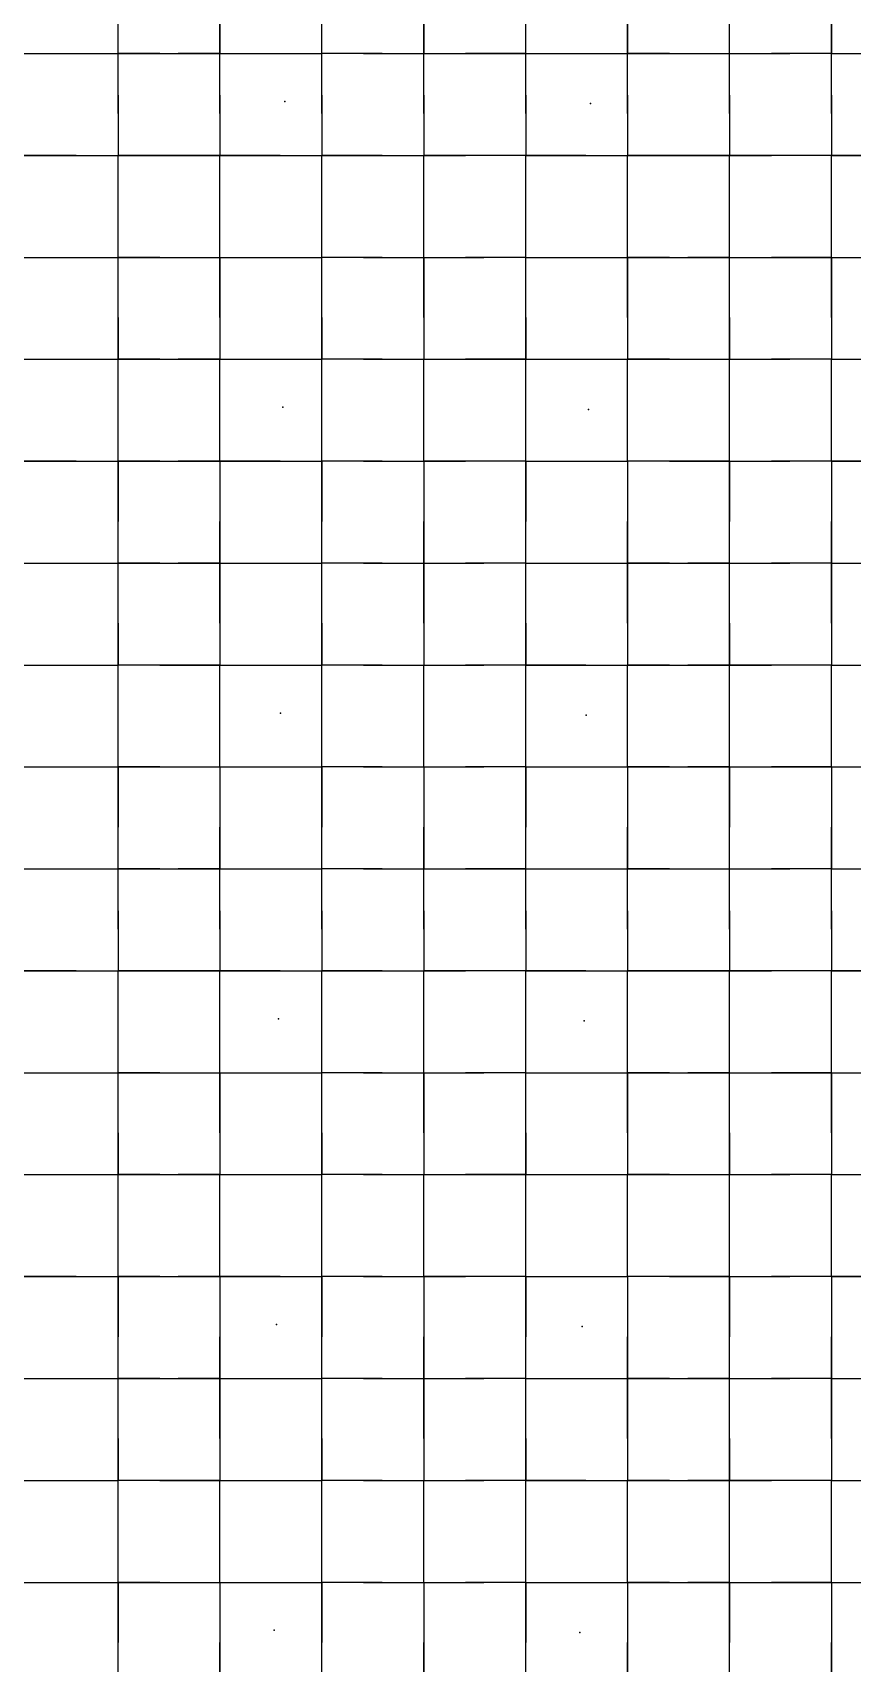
# Model space of a CAD drawing. Header units: metres. Extents: x 0 to 438, y -24 to 612.
# Drawn here: x 73.5 to 145.8, y 109.8 to 253.8 of the extents above; entities that cross this region are included whole.
import ezdxf

# ---------------------------------------------------------------- set-up
doc = ezdxf.new("R2010")
doc.units = ezdxf.units.M
doc.layers.add('LAYER_01_CUT', color=7, linetype='Continuous')
doc.layers.add('LAYER_04_GRID', color=7, linetype='Continuous')

msp = doc.modelspace()

# ---------------------------------------------------------------- linework, layer by layer
at = {"layer": 'LAYER_01_CUT'}
for points in [[(77.31, 252), (81, 252), (81, 257.31), (81, 261), (81, 266.31)], [(95.31, 252), (99, 252), (99, 257.31), (99, 261), (99, 266.31)], [(113.31, 252), (117, 252), (117, 257.31), (117, 261), (117, 266.31)], [(131.31, 252), (135, 252), (135, 257.31), (135, 261), (135, 266.31)], [(90, 257.31), (90, 252), (90, 255.69)], [(108, 257.31), (108, 252), (108, 255.69)], [(126, 257.31), (126, 252), (126, 255.69)], [(144, 257.31), (144, 252), (144, 255.69)], [(81, 252), (81, 255.69)], [(99, 252), (99, 255.69)], [(117, 252), (117, 255.69)], [(135, 252), (135, 255.69)], [(72, 252), (77.31, 252)], [(72, 252), (75.69, 252)], [(75.69, 252), (81, 252)], [(84.69, 252), (81, 252)], [(81, 248.31), (81, 252)], [(81, 246.69), (81, 252)], [(81, 252), (86.31, 252)], [(84.69, 252), (90, 252)], [(90, 252), (86.31, 252)], [(90, 248.31), (90, 252)], [(90, 246.69), (90, 252)], [(90, 252), (95.31, 252)], [(90, 252), (93.69, 252)], [(93.69, 252), (99, 252)], [(104.31, 252), (99, 252)], [(102.69, 252), (99, 252)], [(99, 248.31), (99, 252)], [(99, 246.69), (99, 252)], [(102.69, 252), (108, 252)], [(104.31, 252), (108, 252)], [(108, 248.31), (108, 252)], [(108, 246.69), (108, 252)], [(108, 252), (113.31, 252)], [(108, 252), (111.69, 252)], [(117, 252), (111.69, 252)], [(117, 248.31), (117, 252)], [(117, 246.69), (117, 252)], [(117, 252), (122.31, 252)], [(117, 252), (120.69, 252)], [(120.69, 252), (126, 252)], [(122.31, 252), (126, 252)], [(129.69, 252), (126, 252)], [(126, 248.31), (126, 252)], [(126, 246.69), (126, 252)], [(126, 252), (131.31, 252)], [(129.69, 252), (135, 252)], [(135, 248.31), (135, 252)], [(135, 246.69), (135, 252)], [(135, 252), (140.31, 252)], [(135, 252), (138.69, 252)], [(144, 252), (138.69, 252)], [(144, 252), (140.31, 252)], [(144, 248.31), (144, 252)], [(144, 246.69), (144, 252)], [(144, 252), (149.31, 252)], [(144, 252), (147.69, 252)], [(81, 248.31), (81, 243)], [(90, 248.31), (90, 243)], [(99, 248.31), (99, 243)], [(108, 248.31), (108, 243)], [(117, 248.31), (117, 243)], [(126, 248.31), (126, 243)], [(135, 248.31), (135, 243)], [(144, 248.31), (144, 243)], [(81, 246.69), (81, 243)], [(90, 246.69), (90, 243)], [(99, 246.69), (99, 243)], [(108, 246.69), (108, 243)], [(117, 246.69), (117, 243)], [(126, 246.69), (126, 243)], [(135, 246.69), (135, 243)], [(144, 246.69), (144, 243)], [(77.31, 243), (72, 243), (75.69, 243)], [(75.69, 243), (81, 243)], [(77.31, 243), (81, 243)], [(86.31, 243), (81, 243), (84.69, 243)], [(81, 239.31), (81, 243)], [(81, 237.69), (81, 243)], [(84.69, 243), (90, 243)], [(90, 243), (86.31, 243)], [(95.31, 243), (90, 243), (93.69, 243)], [(90, 239.31), (90, 243)], [(90, 237.69), (90, 243)], [(93.69, 243), (99, 243)], [(95.31, 243), (99, 243)], [(104.31, 243), (99, 243), (102.69, 243)], [(99, 239.31), (99, 243)], [(99, 237.69), (99, 243)], [(102.69, 243), (108, 243)], [(104.31, 243), (108, 243)], [(113.31, 243), (108, 243), (111.69, 243)], [(108, 239.31), (108, 243)], [(108, 237.69), (108, 243)], [(117, 243), (111.69, 243)], [(117, 243), (113.31, 243)], [(122.31, 243), (117, 243), (120.69, 243)], [(117, 239.31), (117, 243)], [(117, 237.69), (117, 243)], [(120.69, 243), (126, 243)], [(122.31, 243), (126, 243)], [(131.31, 243), (126, 243), (129.69, 243)], [(126, 239.31), (126, 243)], [(126, 237.69), (126, 243)], [(129.69, 243), (135, 243)], [(135, 243), (131.31, 243)], [(140.31, 243), (135, 243), (138.69, 243)], [(135, 239.31), (135, 243)], [(135, 237.69), (135, 243)], [(144, 243), (138.69, 243)], [(144, 243), (140.31, 243)], [(149.31, 243), (144, 243), (147.69, 243)], [(144, 239.31), (144, 243)], [(144, 237.69), (144, 243)], [(72, 230.31), (72, 225), (77.31, 225), (81, 225), (81, 230.31), (81, 234), (81, 239.31)], [(86.31, 234), (90, 234), (90, 239.31)], [(90, 230.31), (90, 225), (95.31, 225), (99, 225), (99, 230.31), (99, 234), (99, 239.31)], [(104.31, 234), (108, 234), (108, 239.31)], [(108, 230.31), (108, 225), (113.31, 225), (117, 225), (117, 230.31), (117, 234), (117, 239.31)], [(122.31, 234), (126, 234), (126, 239.31)], [(126, 230.31), (126, 225), (131.31, 225), (135, 225), (135, 230.31), (135, 234), (135, 239.31)], [(140.31, 234), (144, 234), (144, 239.31)], [(144, 230.31), (144, 225), (149.31, 225), (153, 225), (153, 230.31), (153, 234), (153, 239.31)], [(81, 234), (81, 237.69)], [(90, 234), (90, 237.69)], [(99, 234), (99, 237.69)], [(108, 234), (108, 237.69)], [(117, 234), (117, 237.69)], [(126, 234), (126, 237.69)], [(135, 234), (135, 237.69)], [(144, 234), (144, 237.69)], [(72, 234), (77.31, 234)], [(72, 234), (75.69, 234)], [(75.69, 234), (81, 234)], [(77.31, 234), (81, 234)], [(84.69, 234), (81, 234)], [(81, 228.69), (81, 234)], [(81, 234), (86.31, 234)], [(84.69, 234), (90, 234)], [(90, 228.69), (90, 234)], [(90, 234), (90, 230.31)], [(90, 234), (95.31, 234)], [(90, 234), (93.69, 234)], [(93.69, 234), (99, 234)], [(95.31, 234), (99, 234)], [(104.31, 234), (99, 234)], [(102.69, 234), (99, 234)], [(99, 228.69), (99, 234)], [(102.69, 234), (108, 234)], [(108, 228.69), (108, 234)], [(108, 234), (108, 230.31)], [(108, 234), (113.31, 234)], [(108, 234), (111.69, 234)], [(117, 234), (111.69, 234)], [(117, 234), (113.31, 234)], [(117, 228.69), (117, 234)], [(117, 234), (122.31, 234)], [(117, 234), (120.69, 234)], [(120.69, 234), (126, 234)], [(129.69, 234), (126, 234)], [(126, 228.69), (126, 234)], [(126, 234), (126, 230.31)], [(126, 234), (131.31, 234)], [(129.69, 234), (135, 234)], [(135, 234), (131.31, 234)], [(135, 228.69), (135, 234)], [(135, 234), (140.31, 234)], [(135, 234), (138.69, 234)], [(144, 234), (138.69, 234)], [(144, 228.69), (144, 234)], [(144, 234), (144, 230.31)], [(144, 234), (149.31, 234)], [(144, 234), (147.69, 234)], [(81, 228.69), (81, 225)], [(90, 228.69), (90, 225)], [(99, 228.69), (99, 225)], [(108, 228.69), (108, 225)], [(117, 228.69), (117, 225)], [(126, 228.69), (126, 225)], [(135, 228.69), (135, 225)], [(144, 228.69), (144, 225)], [(72, 225), (75.69, 225)], [(75.69, 225), (81, 225)], [(84.69, 225), (81, 225)], [(81, 221.31), (81, 225)], [(81, 219.69), (81, 225)], [(81, 225), (86.31, 225)], [(84.69, 225), (90, 225)], [(90, 225), (86.31, 225)], [(90, 221.31), (90, 225)], [(90, 219.69), (90, 225)], [(90, 225), (93.69, 225)], [(93.69, 225), (99, 225)], [(104.31, 225), (99, 225)], [(102.69, 225), (99, 225)], [(99, 221.31), (99, 225)], [(99, 219.69), (99, 225)], [(102.69, 225), (108, 225)], [(104.31, 225), (108, 225)], [(108, 221.31), (108, 225)], [(108, 219.69), (108, 225)], [(108, 225), (111.69, 225)], [(117, 225), (111.69, 225)], [(117, 221.31), (117, 225)], [(117, 219.69), (117, 225)], [(117, 225), (122.31, 225)], [(117, 225), (120.69, 225)], [(120.69, 225), (126, 225)], [(122.31, 225), (126, 225)], [(129.69, 225), (126, 225)], [(126, 221.31), (126, 225)], [(126, 219.69), (126, 225)], [(129.69, 225), (135, 225)], [(135, 221.31), (135, 225)], [(135, 219.69), (135, 225)], [(135, 225), (140.31, 225)], [(135, 225), (138.69, 225)], [(144, 225), (138.69, 225)], [(144, 225), (140.31, 225)], [(144, 221.31), (144, 225)], [(144, 219.69), (144, 225)], [(144, 225), (147.69, 225)], [(77.31, 216), (72, 216), (72, 221.31)], [(86.31, 198), (81, 198), (81, 203.31), (81, 207), (81, 212.31), (81, 216), (81, 221.31)], [(95.31, 216), (90, 216), (90, 221.31)], [(104.31, 198), (99, 198), (99, 203.31), (99, 207), (99, 212.31), (99, 216), (99, 221.31)], [(113.31, 216), (108, 216), (108, 221.31)], [(122.31, 198), (117, 198), (117, 203.31), (117, 207), (117, 212.31), (117, 216), (117, 221.31)], [(131.31, 216), (126, 216), (126, 221.31)], [(140.31, 198), (135, 198), (135, 203.31), (135, 207), (135, 212.31), (135, 216), (135, 221.31)], [(149.31, 216), (144, 216), (144, 221.31)], [(81, 216), (81, 219.69)], [(90, 216), (90, 219.69)], [(99, 216), (99, 219.69)], [(108, 216), (108, 219.69)], [(117, 216), (117, 219.69)], [(126, 216), (126, 219.69)], [(135, 216), (135, 219.69)], [(144, 216), (144, 219.69)], [(72, 216), (75.69, 216)], [(75.69, 216), (81, 216)], [(77.31, 216), (81, 216)], [(84.69, 216), (81, 216)], [(81, 216), (81, 210.69)], [(81, 216), (86.31, 216)], [(84.69, 216), (90, 216)], [(90, 216), (86.31, 216)], [(90, 216), (90, 212.31)], [(90, 216), (90, 210.69)], [(90, 216), (93.69, 216)], [(93.69, 216), (99, 216)], [(95.31, 216), (99, 216)], [(104.31, 216), (99, 216)], [(102.69, 216), (99, 216)], [(99, 216), (99, 210.69)], [(102.69, 216), (108, 216)], [(104.31, 216), (108, 216)], [(108, 216), (108, 212.31)], [(108, 216), (108, 210.69)], [(108, 216), (111.69, 216)], [(117, 216), (111.69, 216)], [(117, 216), (113.31, 216)], [(117, 216), (117, 210.69)], [(117, 216), (122.31, 216)], [(117, 216), (120.69, 216)], [(120.69, 216), (126, 216)], [(122.31, 216), (126, 216)], [(129.69, 216), (126, 216)], [(126, 216), (126, 212.31)], [(126, 216), (126, 210.69)], [(129.69, 216), (135, 216)], [(135, 216), (131.31, 216)], [(135, 216), (135, 210.69)], [(135, 216), (140.31, 216)], [(135, 216), (138.69, 216)], [(144, 216), (138.69, 216)], [(144, 216), (140.31, 216)], [(144, 216), (144, 212.31)], [(144, 216), (144, 210.69)], [(144, 216), (147.69, 216)], [(90, 212.31), (90, 207), (90, 210.69)], [(108, 212.31), (108, 207), (108, 210.69)], [(126, 212.31), (126, 207), (126, 210.69)], [(144, 212.31), (144, 207), (144, 210.69)], [(81, 207), (81, 210.69)], [(99, 207), (99, 210.69)], [(117, 207), (117, 210.69)], [(135, 207), (135, 210.69)], [(72, 207), (77.31, 207)], [(72, 207), (75.69, 207)], [(75.69, 207), (81, 207)], [(77.31, 207), (81, 207)], [(84.69, 207), (81, 207)], [(81, 201.69), (81, 207)], [(81, 207), (86.31, 207)], [(84.69, 207), (90, 207)], [(90, 207), (86.31, 207)], [(90, 201.69), (90, 207)], [(90, 207), (90, 203.31)], [(90, 207), (95.31, 207)], [(90, 207), (93.69, 207)], [(93.69, 207), (99, 207)], [(95.31, 207), (99, 207)], [(104.31, 207), (99, 207)], [(102.69, 207), (99, 207)], [(99, 201.69), (99, 207)], [(102.69, 207), (108, 207)], [(104.31, 207), (108, 207)], [(108, 201.69), (108, 207)], [(108, 207), (108, 203.31)], [(108, 207), (113.31, 207)], [(108, 207), (111.69, 207)], [(117, 207), (111.69, 207)], [(117, 207), (113.31, 207)], [(117, 201.69), (117, 207)], [(117, 207), (122.31, 207)], [(117, 207), (120.69, 207)], [(120.69, 207), (126, 207)], [(122.31, 207), (126, 207)], [(129.69, 207), (126, 207)], [(126, 201.69), (126, 207)], [(126, 207), (126, 203.31)], [(126, 207), (131.31, 207)], [(129.69, 207), (135, 207)], [(135, 207), (131.31, 207)], [(135, 201.69), (135, 207)], [(135, 207), (140.31, 207)], [(135, 207), (138.69, 207)], [(144, 207), (138.69, 207)], [(144, 207), (140.31, 207)], [(144, 201.69), (144, 207)], [(144, 207), (144, 203.31)], [(144, 207), (149.31, 207)], [(144, 207), (147.69, 207)], [(72, 203.31), (72, 198), (77.31, 198)], [(90, 203.31), (90, 198), (95.31, 198)], [(108, 203.31), (108, 198), (113.31, 198)], [(126, 203.31), (126, 198), (131.31, 198)], [(144, 203.31), (144, 198), (149.31, 198)], [(81, 201.69), (81, 198)], [(90, 201.69), (90, 198)], [(99, 201.69), (99, 198)], [(108, 201.69), (108, 198)], [(117, 201.69), (117, 198)], [(126, 201.69), (126, 198)], [(135, 201.69), (135, 198)], [(144, 201.69), (144, 198)], [(72, 198), (75.69, 198)], [(75.69, 198), (81, 198)], [(77.31, 198), (81, 198)], [(84.69, 198), (81, 198)], [(81, 194.31), (81, 198)], [(81, 192.69), (81, 198)], [(84.69, 198), (90, 198)], [(90, 198), (86.31, 198)], [(90, 194.31), (90, 198)], [(90, 192.69), (90, 198)], [(90, 198), (93.69, 198)], [(93.69, 198), (99, 198)], [(95.31, 198), (99, 198)], [(102.69, 198), (99, 198)], [(99, 194.31), (99, 198)], [(99, 192.69), (99, 198)], [(102.69, 198), (108, 198)], [(104.31, 198), (108, 198)], [(108, 194.31), (108, 198)], [(108, 192.69), (108, 198)], [(108, 198), (111.69, 198)], [(117, 198), (111.69, 198)], [(117, 198), (113.31, 198)], [(117, 194.31), (117, 198)], [(117, 192.69), (117, 198)], [(117, 198), (120.69, 198)], [(120.69, 198), (126, 198)], [(122.31, 198), (126, 198)], [(129.69, 198), (126, 198)], [(126, 194.31), (126, 198)], [(126, 192.69), (126, 198)], [(129.69, 198), (135, 198)], [(135, 198), (131.31, 198)], [(135, 194.31), (135, 198)], [(135, 192.69), (135, 198)], [(135, 198), (138.69, 198)], [(144, 198), (138.69, 198)], [(144, 198), (140.31, 198)], [(144, 194.31), (144, 198)], [(144, 192.69), (144, 198)], [(144, 198), (147.69, 198)], [(77.31, 180), (81, 180), (81, 185.31), (81, 189), (81, 194.31)], [(86.31, 189), (90, 189), (90, 194.31)], [(95.31, 180), (99, 180), (99, 185.31), (99, 189), (99, 194.31)], [(104.31, 189), (108, 189), (108, 194.31)], [(113.31, 180), (117, 180), (117, 185.31), (117, 189), (117, 194.31)], [(122.31, 189), (126, 189), (126, 194.31)], [(131.31, 180), (135, 180), (135, 185.31), (135, 189), (135, 194.31)], [(140.31, 189), (144, 189), (144, 194.31)], [(81, 189), (81, 192.69)], [(90, 189), (90, 192.69)], [(99, 189), (99, 192.69)], [(108, 189), (108, 192.69)], [(117, 189), (117, 192.69)], [(126, 189), (126, 192.69)], [(135, 189), (135, 192.69)], [(144, 189), (144, 192.69)], [(72, 189), (77.31, 189)], [(72, 189), (75.69, 189)], [(75.69, 189), (81, 189)], [(77.31, 189), (81, 189)], [(84.69, 189), (81, 189)], [(81, 189), (81, 183.69)], [(81, 189), (86.31, 189)], [(84.69, 189), (90, 189)], [(90, 189), (90, 185.31)], [(90, 189), (90, 183.69)], [(90, 189), (95.31, 189)], [(90, 189), (93.69, 189)], [(93.69, 189), (99, 189)], [(95.31, 189), (99, 189)], [(104.31, 189), (99, 189)], [(102.69, 189), (99, 189)], [(99, 189), (99, 183.69)], [(102.69, 189), (108, 189)], [(108, 189), (108, 185.31)], [(108, 189), (108, 183.69)], [(108, 189), (113.31, 189)], [(108, 189), (111.69, 189)], [(117, 189), (111.69, 189)], [(117, 189), (113.31, 189)], [(117, 189), (117, 183.69)], [(117, 189), (122.31, 189)], [(117, 189), (120.69, 189)], [(120.69, 189), (126, 189)], [(129.69, 189), (126, 189)], [(126, 189), (126, 185.31)], [(126, 189), (126, 183.69)], [(126, 189), (131.31, 189)], [(129.69, 189), (135, 189)], [(135, 189), (131.31, 189)], [(135, 189), (135, 183.69)], [(135, 189), (140.31, 189)], [(135, 189), (138.69, 189)], [(144, 189), (138.69, 189)], [(144, 189), (144, 185.31)], [(144, 189), (144, 183.69)], [(144, 189), (149.31, 189)], [(144, 189), (147.69, 189)], [(90, 185.31), (90, 180), (90, 183.69)], [(108, 185.31), (108, 180), (108, 183.69)], [(126, 185.31), (126, 180), (126, 183.69)], [(144, 185.31), (144, 180), (144, 183.69)], [(81, 180), (81, 183.69)], [(99, 180), (99, 183.69)], [(117, 180), (117, 183.69)], [(135, 180), (135, 183.69)], [(72, 180), (77.31, 180)], [(72, 180), (75.69, 180)], [(75.69, 180), (81, 180)], [(84.69, 180), (81, 180)], [(81, 176.31), (81, 180)], [(81, 174.69), (81, 180)], [(81, 180), (86.31, 180)], [(84.69, 180), (90, 180)], [(90, 180), (86.31, 180)], [(90, 176.31), (90, 180)], [(90, 174.69), (90, 180)], [(90, 180), (95.31, 180)], [(90, 180), (93.69, 180)], [(93.69, 180), (99, 180)], [(104.31, 180), (99, 180)], [(102.69, 180), (99, 180)], [(99, 176.31), (99, 180)], [(99, 174.69), (99, 180)], [(102.69, 180), (108, 180)], [(104.31, 180), (108, 180)], [(108, 176.31), (108, 180)], [(108, 174.69), (108, 180)], [(108, 180), (113.31, 180)], [(108, 180), (111.69, 180)], [(117, 180), (111.69, 180)], [(117, 176.31), (117, 180)], [(117, 174.69), (117, 180)], [(117, 180), (122.31, 180)], [(117, 180), (120.69, 180)], [(120.69, 180), (126, 180)], [(122.31, 180), (126, 180)], [(129.69, 180), (126, 180)], [(126, 176.31), (126, 180)], [(126, 174.69), (126, 180)], [(126, 180), (131.31, 180)], [(129.69, 180), (135, 180)], [(135, 176.31), (135, 180)], [(135, 174.69), (135, 180)], [(135, 180), (140.31, 180)], [(135, 180), (138.69, 180)], [(144, 180), (138.69, 180)], [(144, 180), (140.31, 180)], [(144, 176.31), (144, 180)], [(144, 174.69), (144, 180)], [(144, 180), (149.31, 180)], [(144, 180), (147.69, 180)], [(81, 176.31), (81, 171)], [(90, 176.31), (90, 171)], [(99, 176.31), (99, 171)], [(108, 176.31), (108, 171)], [(117, 176.31), (117, 171)], [(126, 176.31), (126, 171)], [(135, 176.31), (135, 171)], [(144, 176.31), (144, 171)], [(81, 174.69), (81, 171)], [(90, 174.69), (90, 171)], [(99, 174.69), (99, 171)], [(108, 174.69), (108, 171)], [(117, 174.69), (117, 171)], [(126, 174.69), (126, 171)], [(135, 174.69), (135, 171)], [(144, 174.69), (144, 171)], [(77.31, 171), (72, 171), (75.69, 171)], [(75.69, 171), (81, 171)], [(77.31, 171), (81, 171)], [(86.31, 171), (81, 171), (84.69, 171)], [(81, 167.31), (81, 171)], [(81, 165.69), (81, 171)], [(84.69, 171), (90, 171)], [(90, 171), (86.31, 171)], [(95.31, 171), (90, 171), (93.69, 171)], [(90, 167.31), (90, 171)], [(90, 165.69), (90, 171)], [(93.69, 171), (99, 171)], [(95.31, 171), (99, 171)], [(104.31, 171), (99, 171), (102.69, 171)], [(99, 167.31), (99, 171)], [(99, 165.69), (99, 171)], [(102.69, 171), (108, 171)], [(104.31, 171), (108, 171)], [(113.31, 171), (108, 171), (111.69, 171)], [(108, 167.31), (108, 171)], [(108, 165.69), (108, 171)], [(117, 171), (111.69, 171)], [(117, 171), (113.31, 171)], [(122.31, 171), (117, 171), (120.69, 171)], [(117, 167.31), (117, 171)], [(117, 165.69), (117, 171)], [(120.69, 171), (126, 171)], [(122.31, 171), (126, 171)], [(131.31, 171), (126, 171), (129.69, 171)], [(126, 167.31), (126, 171)], [(126, 165.69), (126, 171)], [(129.69, 171), (135, 171)], [(135, 171), (131.31, 171)], [(140.31, 171), (135, 171), (138.69, 171)], [(135, 167.31), (135, 171)], [(135, 165.69), (135, 171)], [(144, 171), (138.69, 171)], [(144, 171), (140.31, 171)], [(149.31, 171), (144, 171), (147.69, 171)], [(144, 167.31), (144, 171)], [(144, 165.69), (144, 171)], [(72, 158.31), (72, 153), (77.31, 153), (81, 153), (81, 158.31), (81, 162), (81, 167.31)], [(86.31, 162), (90, 162), (90, 167.31)], [(90, 158.31), (90, 153), (95.31, 153), (99, 153), (99, 158.31), (99, 162), (99, 167.31)], [(104.31, 162), (108, 162), (108, 167.31)], [(108, 158.31), (108, 153), (113.31, 153), (117, 153), (117, 158.31), (117, 162), (117, 167.31)], [(122.31, 162), (126, 162), (126, 167.31)], [(126, 158.31), (126, 153), (131.31, 153), (135, 153), (135, 158.31), (135, 162), (135, 167.31)], [(140.31, 162), (144, 162), (144, 167.31)], [(144, 158.31), (144, 153), (149.31, 153), (153, 153), (153, 158.31), (153, 162), (153, 167.31)], [(81, 162), (81, 165.69)], [(90, 162), (90, 165.69)], [(99, 162), (99, 165.69)], [(108, 162), (108, 165.69)], [(117, 162), (117, 165.69)], [(126, 162), (126, 165.69)], [(135, 162), (135, 165.69)], [(144, 162), (144, 165.69)], [(72, 162), (77.31, 162)], [(72, 162), (75.69, 162)], [(75.69, 162), (81, 162)], [(77.31, 162), (81, 162)], [(84.69, 162), (81, 162)], [(81, 156.69), (81, 162)], [(81, 162), (86.31, 162)], [(84.69, 162), (90, 162)], [(90, 156.69), (90, 162)], [(90, 162), (90, 158.31)], [(90, 162), (95.31, 162)], [(90, 162), (93.69, 162)], [(93.69, 162), (99, 162)], [(95.31, 162), (99, 162)], [(104.31, 162), (99, 162)], [(102.69, 162), (99, 162)], [(99, 156.69), (99, 162)], [(102.69, 162), (108, 162)], [(108, 156.69), (108, 162)], [(108, 162), (108, 158.31)], [(108, 162), (113.31, 162)], [(108, 162), (111.69, 162)], [(117, 162), (111.69, 162)], [(117, 162), (113.31, 162)], [(117, 156.69), (117, 162)], [(117, 162), (122.31, 162)], [(117, 162), (120.69, 162)], [(120.69, 162), (126, 162)], [(129.69, 162), (126, 162)], [(126, 156.69), (126, 162)], [(126, 162), (126, 158.31)], [(126, 162), (131.31, 162)], [(129.69, 162), (135, 162)], [(135, 162), (131.31, 162)], [(135, 156.69), (135, 162)], [(135, 162), (140.31, 162)], [(135, 162), (138.69, 162)], [(144, 162), (138.69, 162)], [(144, 156.69), (144, 162)], [(144, 162), (144, 158.31)], [(144, 162), (149.31, 162)], [(144, 162), (147.69, 162)], [(81, 156.69), (81, 153)], [(90, 156.69), (90, 153)], [(99, 156.69), (99, 153)], [(108, 156.69), (108, 153)], [(117, 156.69), (117, 153)], [(126, 156.69), (126, 153)], [(135, 156.69), (135, 153)], [(144, 156.69), (144, 153)], [(72, 153), (75.69, 153)], [(75.69, 153), (81, 153)], [(84.69, 153), (81, 153)], [(81, 149.31), (81, 153)], [(81, 147.69), (81, 153)], [(81, 153), (86.31, 153)], [(84.69, 153), (90, 153)], [(90, 153), (86.31, 153)], [(90, 149.31), (90, 153)], [(90, 147.69), (90, 153)], [(90, 153), (93.69, 153)], [(93.69, 153), (99, 153)], [(104.31, 153), (99, 153)], [(102.69, 153), (99, 153)], [(99, 149.31), (99, 153)], [(99, 147.69), (99, 153)], [(102.69, 153), (108, 153)], [(104.31, 153), (108, 153)], [(108, 149.31), (108, 153)], [(108, 147.69), (108, 153)], [(108, 153), (111.69, 153)], [(117, 153), (111.69, 153)], [(117, 149.31), (117, 153)], [(117, 147.69), (117, 153)], [(117, 153), (122.31, 153)], [(117, 153), (120.69, 153)], [(120.69, 153), (126, 153)], [(122.31, 153), (126, 153)], [(129.69, 153), (126, 153)], [(126, 149.31), (126, 153)], [(126, 147.69), (126, 153)], [(129.69, 153), (135, 153)], [(135, 149.31), (135, 153)], [(135, 147.69), (135, 153)], [(135, 153), (140.31, 153)], [(135, 153), (138.69, 153)], [(144, 153), (138.69, 153)], [(144, 153), (140.31, 153)], [(144, 149.31), (144, 153)], [(144, 147.69), (144, 153)], [(144, 153), (147.69, 153)], [(77.31, 144), (72, 144), (72, 149.31)], [(86.31, 126), (81, 126), (81, 131.31), (81, 135), (81, 140.31), (81, 144), (81, 149.31)], [(95.31, 144), (90, 144), (90, 149.31)], [(104.31, 126), (99, 126), (99, 131.31), (99, 135), (99, 140.31), (99, 144), (99, 149.31)], [(113.31, 144), (108, 144), (108, 149.31)], [(122.31, 126), (117, 126), (117, 131.31), (117, 135), (117, 140.31), (117, 144), (117, 149.31)], [(131.31, 144), (126, 144), (126, 149.31)], [(140.31, 126), (135, 126), (135, 131.31), (135, 135), (135, 140.31), (135, 144), (135, 149.31)], [(149.31, 144), (144, 144), (144, 149.31)], [(81, 144), (81, 147.69)], [(90, 144), (90, 147.69)], [(99, 144), (99, 147.69)], [(108, 144), (108, 147.69)], [(117, 144), (117, 147.69)], [(126, 144), (126, 147.69)], [(135, 144), (135, 147.69)], [(144, 144), (144, 147.69)], [(72, 144), (75.69, 144)], [(75.69, 144), (81, 144)], [(77.31, 144), (81, 144)], [(84.69, 144), (81, 144)], [(81, 144), (81, 138.69)], [(81, 144), (86.31, 144)], [(84.69, 144), (90, 144)], [(90, 144), (86.31, 144)], [(90, 144), (90, 140.31)], [(90, 144), (90, 138.69)], [(90, 144), (93.69, 144)], [(93.69, 144), (99, 144)], [(95.31, 144), (99, 144)], [(104.31, 144), (99, 144)], [(102.69, 144), (99, 144)], [(99, 144), (99, 138.69)], [(102.69, 144), (108, 144)], [(104.31, 144), (108, 144)], [(108, 144), (108, 140.31)], [(108, 144), (108, 138.69)], [(108, 144), (111.69, 144)], [(117, 144), (111.69, 144)], [(117, 144), (113.31, 144)], [(117, 144), (117, 138.69)], [(117, 144), (122.31, 144)], [(117, 144), (120.69, 144)], [(120.69, 144), (126, 144)], [(122.31, 144), (126, 144)], [(129.69, 144), (126, 144)], [(126, 144), (126, 140.31)], [(126, 144), (126, 138.69)], [(129.69, 144), (135, 144)], [(135, 144), (131.31, 144)], [(135, 144), (135, 138.69)], [(135, 144), (140.31, 144)], [(135, 144), (138.69, 144)], [(144, 144), (138.69, 144)], [(144, 144), (140.31, 144)], [(144, 144), (144, 140.31)], [(144, 144), (144, 138.69)], [(144, 144), (147.69, 144)], [(90, 140.31), (90, 135), (90, 138.69)], [(108, 140.31), (108, 135), (108, 138.69)], [(126, 140.31), (126, 135), (126, 138.69)], [(144, 140.31), (144, 135), (144, 138.69)], [(81, 135), (81, 138.69)], [(99, 135), (99, 138.69)], [(117, 135), (117, 138.69)], [(135, 135), (135, 138.69)], [(72, 135), (77.31, 135)], [(72, 135), (75.69, 135)], [(75.69, 135), (81, 135)], [(77.31, 135), (81, 135)], [(84.69, 135), (81, 135)], [(81, 129.69), (81, 135)], [(81, 135), (86.31, 135)], [(84.69, 135), (90, 135)], [(90, 135), (86.31, 135)], [(90, 129.69), (90, 135)], [(90, 135), (90, 131.31)], [(90, 135), (95.31, 135)], [(90, 135), (93.69, 135)], [(93.69, 135), (99, 135)], [(95.31, 135), (99, 135)], [(104.31, 135), (99, 135)], [(102.69, 135), (99, 135)], [(99, 129.69), (99, 135)], [(102.69, 135), (108, 135)], [(104.31, 135), (108, 135)], [(108, 129.69), (108, 135)], [(108, 135), (108, 131.31)], [(108, 135), (113.31, 135)], [(108, 135), (111.69, 135)], [(117, 135), (111.69, 135)], [(117, 135), (113.31, 135)], [(117, 129.69), (117, 135)], [(117, 135), (122.31, 135)], [(117, 135), (120.69, 135)], [(120.69, 135), (126, 135)], [(122.31, 135), (126, 135)], [(129.69, 135), (126, 135)], [(126, 129.69), (126, 135)], [(126, 135), (126, 131.31)], [(126, 135), (131.31, 135)], [(129.69, 135), (135, 135)], [(135, 135), (131.31, 135)], [(135, 129.69), (135, 135)], [(135, 135), (140.31, 135)], [(135, 135), (138.69, 135)], [(144, 135), (138.69, 135)], [(144, 135), (140.31, 135)], [(144, 129.69), (144, 135)], [(144, 135), (144, 131.31)], [(144, 135), (149.31, 135)], [(144, 135), (147.69, 135)], [(72, 131.31), (72, 126), (77.31, 126)], [(90, 131.31), (90, 126), (95.31, 126)], [(108, 131.31), (108, 126), (113.31, 126)], [(126, 131.31), (126, 126), (131.31, 126)], [(144, 131.31), (144, 126), (149.31, 126)], [(81, 129.69), (81, 126)], [(90, 129.69), (90, 126)], [(99, 129.69), (99, 126)], [(108, 129.69), (108, 126)], [(117, 129.69), (117, 126)], [(126, 129.69), (126, 126)], [(135, 129.69), (135, 126)], [(144, 129.69), (144, 126)], [(72, 126), (75.69, 126)], [(75.69, 126), (81, 126)], [(77.31, 126), (81, 126)], [(84.69, 126), (81, 126)], [(81, 122.31), (81, 126)], [(81, 120.69), (81, 126)], [(84.69, 126), (90, 126)], [(90, 126), (86.31, 126)], [(90, 122.31), (90, 126)], [(90, 120.69), (90, 126)], [(90, 126), (93.69, 126)], [(93.69, 126), (99, 126)], [(95.31, 126), (99, 126)], [(102.69, 126), (99, 126)], [(99, 122.31), (99, 126)], [(99, 120.69), (99, 126)], [(102.69, 126), (108, 126)], [(104.31, 126), (108, 126)], [(108, 122.31), (108, 126)], [(108, 120.69), (108, 126)], [(108, 126), (111.69, 126)], [(117, 126), (111.69, 126)], [(117, 126), (113.31, 126)], [(117, 122.31), (117, 126)], [(117, 120.69), (117, 126)], [(117, 126), (120.69, 126)], [(120.69, 126), (126, 126)], [(122.31, 126), (126, 126)], [(129.69, 126), (126, 126)], [(126, 122.31), (126, 126)], [(126, 120.69), (126, 126)], [(129.69, 126), (135, 126)], [(135, 126), (131.31, 126)], [(135, 122.31), (135, 126)], [(135, 120.69), (135, 126)], [(135, 126), (138.69, 126)], [(144, 126), (138.69, 126)], [(144, 126), (140.31, 126)], [(144, 122.31), (144, 126)], [(144, 120.69), (144, 126)], [(144, 126), (147.69, 126)], [(77.31, 108), (81, 108), (81, 113.31), (81, 117), (81, 122.31)], [(86.31, 117), (90, 117), (90, 122.31)], [(95.31, 108), (99, 108), (99, 113.31), (99, 117), (99, 122.31)], [(104.31, 117), (108, 117), (108, 122.31)], [(113.31, 108), (117, 108), (117, 113.31), (117, 117), (117, 122.31)], [(122.31, 117), (126, 117), (126, 122.31)], [(131.31, 108), (135, 108), (135, 113.31), (135, 117), (135, 122.31)], [(140.31, 117), (144, 117), (144, 122.31)], [(81, 117), (81, 120.69)], [(90, 117), (90, 120.69)], [(99, 117), (99, 120.69)], [(108, 117), (108, 120.69)], [(117, 117), (117, 120.69)], [(126, 117), (126, 120.69)], [(135, 117), (135, 120.69)], [(144, 117), (144, 120.69)], [(72, 117), (77.31, 117)], [(72, 117), (75.69, 117)], [(75.69, 117), (81, 117)], [(77.31, 117), (81, 117)], [(84.69, 117), (81, 117)], [(81, 117), (81, 111.69)], [(81, 117), (86.31, 117)], [(84.69, 117), (90, 117)], [(90, 117), (90, 113.31)], [(90, 117), (90, 111.69)], [(90, 117), (95.31, 117)], [(90, 117), (93.69, 117)], [(93.69, 117), (99, 117)], [(95.31, 117), (99, 117)], [(104.31, 117), (99, 117)], [(102.69, 117), (99, 117)], [(99, 117), (99, 111.69)], [(102.69, 117), (108, 117)], [(108, 117), (108, 113.31)], [(108, 117), (108, 111.69)], [(108, 117), (113.31, 117)], [(108, 117), (111.69, 117)], [(117, 117), (111.69, 117)], [(117, 117), (113.31, 117)], [(117, 117), (117, 111.69)], [(117, 117), (122.31, 117)], [(117, 117), (120.69, 117)], [(120.69, 117), (126, 117)], [(129.69, 117), (126, 117)], [(126, 117), (126, 113.31)], [(126, 117), (126, 111.69)], [(126, 117), (131.31, 117)], [(129.69, 117), (135, 117)], [(135, 117), (131.31, 117)], [(135, 117), (135, 111.69)], [(135, 117), (140.31, 117)], [(135, 117), (138.69, 117)], [(144, 117), (138.69, 117)], [(144, 117), (144, 113.31)], [(144, 117), (144, 111.69)], [(144, 117), (149.31, 117)], [(144, 117), (147.69, 117)], [(90, 113.31), (90, 108), (90, 111.69)], [(108, 113.31), (108, 108), (108, 111.69)], [(126, 113.31), (126, 108), (126, 111.69)], [(144, 113.31), (144, 108), (144, 111.69)], [(81, 108), (81, 111.69)], [(99, 108), (99, 111.69)], [(117, 108), (117, 111.69)], [(135, 108), (135, 111.69)]]:
    msp.add_lwpolyline(points, dxfattribs=at)
at = {"layer": 'LAYER_04_GRID'}
for p in [(95.72, 247.76), (122.72, 247.58), (95.54, 220.76), (122.54, 220.58), (95.35, 193.76), (122.35, 193.58), (95.16, 166.76), (122.16, 166.58), (94.98, 139.76), (121.98, 139.58), (94.79, 112.77), (121.79, 112.58)]:
    msp.add_point(p, dxfattribs=at)

doc.saveas('drawing.dxf')
